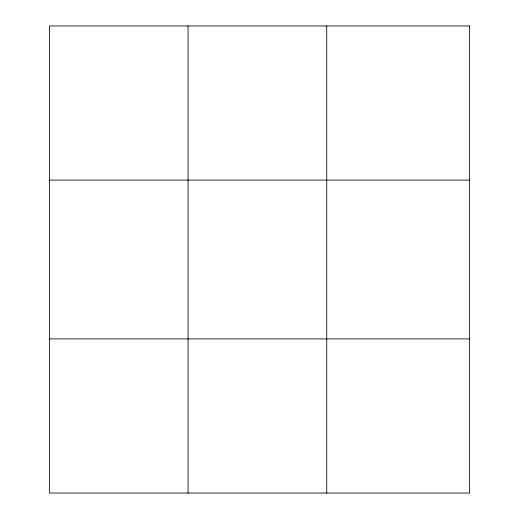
<?xml version="1.0" encoding="UTF-8"?>
<svg xmlns="http://www.w3.org/2000/svg" width="519" height="519" viewBox="0 0 519 519"><rect width="100%" height="100%" fill="white"/><g stroke="black" fill="none" stroke-linecap="round" stroke-linejoin="round"><path stroke-width="0.78" d="M188.06 25.95L188.06 493.05M326.736 25.95L326.736 493.05M49.383 180.093L469.617 180.093M49.383 338.907L469.617 338.907M469.617 25.95L469.617 493.05L49.383 493.05L49.383 25.95L469.617 25.95"/></g></svg>
